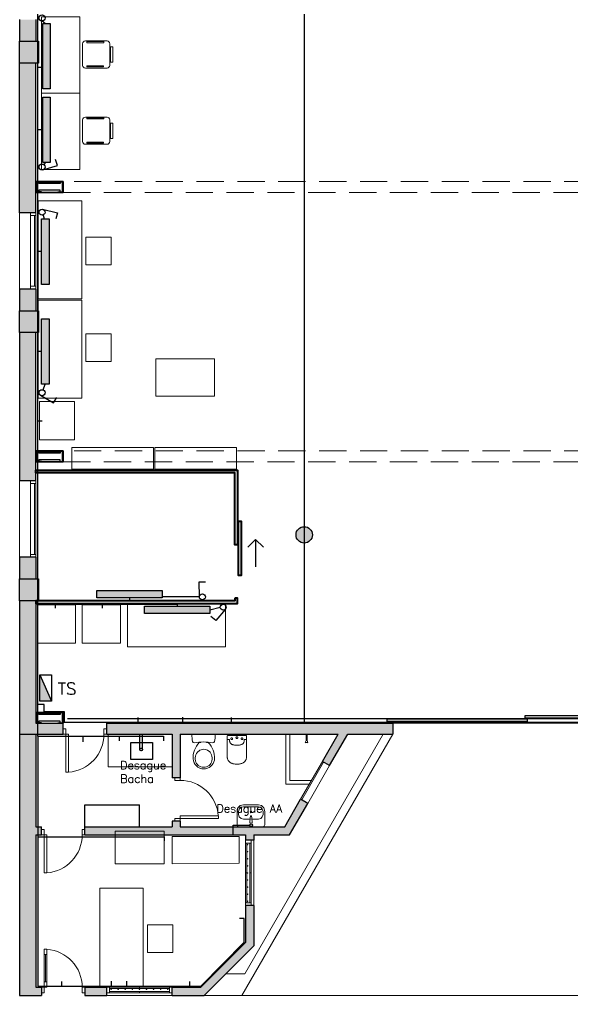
# Model space of a CAD drawing. Header units: millimetres. Extents: x 168.6 to 188.9, y 56.5 to 131.5.
# Drawn here: x 168.57 to 178.72, y 56.54 to 74.46 of the extents above; entities that cross this region are included whole.
import ezdxf

# ---------------------------------------------------------------- set-up
doc = ezdxf.new("R2010")
doc.units = ezdxf.units.MM
doc.linetypes.add('00-DTA-PLANTAS TIPO BASE$0$DASHED2', pattern=[0.375, 0.25, -0.125])
doc.linetypes.add('ACAD_ISO03W100', pattern=[30, 12, -18])
for name, color, linetype in [('000 - MUROS EXISTENTES', 6, 'Continuous'), ('000 - PORTON CORREDIZO', 2, 'Continuous'), ('INST DESAGUE CLOACAL', 244, 'Continuous'), ('Racks', 252, 'Continuous')]:
    doc.layers.add(name, color=color, linetype=linetype)
for name, color, linetype, lineweight in [('000 - PROYECCIONES EXISTENTES', 253, 'ACAD_ISO03W100', 0), ('000 ALE 01', 2, 'Continuous', 9), ('000 ALE HATCH', 253, 'Continuous', 0), ('HATCH_1', 254, 'Continuous', 0), ('INST  ELEC ILUM NUEVO', 10, 'Continuous', 30), ('Rejas nuevas', 10, 'Continuous', 40)]:
    doc.layers.add(name, color=color, linetype=linetype, lineweight=lineweight)
doc.layers.add('MOBILIARIO', color=8, linetype='Continuous', lineweight=0, true_color=0x808080)
doc.styles.get("Standard").update_dxf_attribs({"font": 'txt.shx'})

# ---------------------------------------------------------------- blocks, each defined once
blk = doc.blocks.new('Puerta 800mm')
at = {"layer": '000 ALE 01'}
for p, q in [((0, 0), (0.05, 0)), ((0.05, 0), (0.05, -0.1)), ((0.8, 0), (0.75, 0)), ((0.75, 0), (0.75, -0.1)), ((0.05, -0.1), (0, -0.1)), ((0.75, -0.1), (0.8, -0.1))]:
    blk.add_line(p, q, dxfattribs=at)
blk.add_lwpolyline([(0.05, 0), (0.05, 0.7), (0.1, 0.7), (0.1, 0)], close=True, dxfattribs=at)
blk.add_arc((0.05, 0), 0.7, 360, 85.904, dxfattribs=at)
blk = doc.blocks.new('Inodoro')
for p, q in [((0.420473, -0.047783), (0.420473, 0.209217)), ((0.420473, -0.047783), (0.420473, 0.209217)), ((0.267481, 0.065061), (0.267467, 0.077871)), ((0.267481, 0.065061), (0.267467, 0.077871)), ((0.420473, 0.002217), (0.420473, -0.204782)), ((0.420473, 0.002217), (0.420473, -0.204782)), ((0.267611, -0.060159), (0.267628, -0.077316)), ((0.267611, -0.060159), (0.267628, -0.077316))]:
    blk.add_line(p, q)
for centre, radius, start, end in [((-0.020062, 0.000186), 0.197391, 93.963589, 180.119507), ((-0.020062, 0.000186), 0.197391, 93.963589, 180.119507), ((-0.019466, -0.215326), 0.412677, 46.427375, 91.977505), ((-0.019466, -0.215326), 0.412677, 46.427375, 91.977505), ((0.290675, 0.176652), 0.028, 101.779541, 188.289491), ((0.412473, -0.407403), 0.62462, 90, 101.779541), ((0.412473, 0.209217), 0.008, 0, 90), ((-0.019487, -0.00002), 0.167464, 143.116522, 180.059385), ((-0.019487, -0.00002), 0.167464, 143.116522, 180.059385), ((-0.065281, 0.035295), 0.109643, 119.310244, 143.514819), ((-0.065281, 0.035295), 0.109643, 119.310244, 143.514819), ((-0.026041, -0.030397), 0.186146, 52.397501, 119.943791), ((-0.026041, -0.030397), 0.186146, 52.397501, 119.943791), ((-0.041999, -0.01885), 0.187771, 36.108162, 46.378791), ((-0.041999, -0.01885), 0.187771, 36.108162, 46.378791), ((0, 0), 0.143048, 0.059385, 39.924466), ((0, 0), 0.143048, 0.059385, 39.924466), ((0, 0), 0.143048, 320.194305, 0.059385), ((0, 0), 0.143048, 320.194305, 0.059385), ((-1.027446, -0.015394), 1.304038, 0.773795, 8.289491), ((-1.027446, -0.015394), 1.304038, 0.773795, 8.289491), ((-1.027446, 0.019827), 1.304038, 351.710509, 359.226205), ((-1.027446, 0.019827), 1.304038, 351.710509, 359.226205), ((0.259467, 0.077863), 0.008, 0.059385, 46.427375), ((0.259467, 0.077863), 0.008, 0.059385, 46.427375), ((0.275481, 0.065069), 0.008, 180.059385, 215.49033), ((0.275481, 0.065069), 0.008, 180.059385, 215.49033), ((0.187546, 0.002368), 0.1, 29.128699, 35.49033), ((0.187546, 0.002368), 0.1, 29.128699, 35.49033), ((-0.019487, -0.00002), 0.197964, 180.059385, 259.4315), ((-0.019487, -0.00002), 0.197964, 180.059385, 259.4315), ((-0.019487, -0.00002), 0.167464, 180.059385, 217.002249), ((-0.019487, -0.00002), 0.167464, 180.059385, 217.002249), ((-0.065207, -0.03543), 0.109643, 216.603952, 240.808527), ((-0.065207, -0.03543), 0.109643, 216.603952, 240.808527), ((-0.026104, 0.030343), 0.186146, 240.17498, 307.72127), ((-0.026104, 0.030343), 0.186146, 240.17498, 307.72127), ((-0.019912, 0.215285), 0.412677, 268.141266, 313.691396), ((-0.019912, 0.215285), 0.412677, 268.141266, 313.691396), ((-0.042038, 0.018763), 0.187771, 313.73998, 324.010609), ((-0.042038, 0.018763), 0.187771, 313.73998, 324.010609), ((0.290675, -0.172219), 0.028, 171.710509, 258.220459), ((0.290675, -0.172219), 0.028, 171.710509, 258.220459), ((0.259628, -0.077325), 0.008, 313.691396, 0.059385), ((0.259628, -0.077325), 0.008, 313.691396, 0.059385), ((0.275611, -0.06015), 0.008, 144.628441, 180.059385), ((0.275611, -0.06015), 0.008, 144.628441, 180.059385), ((0.187546, 0.002368), 0.1, 324.628441, 330.891305), ((0.187546, 0.002368), 0.1, 324.628441, 330.891305), ((-0.019708, 0.02345), 0.221042, 260.603442, 266.475246), ((-0.019708, 0.02345), 0.221042, 260.603442, 266.475246), ((0.412473, 0.411837), 0.62462, 258.220459, 270), ((0.412473, 0.411837), 0.62462, 258.220459, 270), ((0.412473, -0.204783), 0.008, 270, 0), ((0.412473, -0.204783), 0.008, 270, 0)]:
    blk.add_arc(centre, radius, start, end)
blk = doc.blocks.new('pileta')
for p, q in [((0, -0.263555), (0, 0.263555)), ((0.041289, 0.296466), (0.32951, 0.296466)), ((0.263555, 0.263555), (0.32951, 0.263555)), ((0.164755, 0.01511), (0.164755, 0.156511)), ((0.42831, 0.156511), (0.42831, -0.164755)), ((0.469465, 0.156511), (0.469465, -0.164755)), ((0.164755, -0.164755), (0.164755, -0.023345)), ((0.32951, -0.304777), (0.041289, -0.304777)), ((0.32951, -0.263555), (0.263555, -0.263555))]:
    blk.add_line(p, q)
for points in [[(0.041289, 0.296466), (0.008311, 0.288288), (0, 0.263555)], [(0.263555, 0.263555), (0.214222, 0.247066), (0.173067, 0.20591), (0.164755, 0.156511)], [(0.469465, 0.156511), (0.45311, 0.230644), (0.403644, 0.280044), (0.32951, 0.296466)], [(0.42831, 0.156511), (0.420132, 0.20591), (0.378977, 0.247066), (0.32951, 0.263555)], [(0.164755, -0.164755), (0.173067, -0.214155), (0.214222, -0.247133), (0.263555, -0.263555)], [(0.32951, -0.304777), (0.403644, -0.280044), (0.45311, -0.230644), (0.469465, -0.164755)], [(0.32951, -0.263555), (0.378977, -0.247133), (0.420132, -0.214155), (0.42831, -0.164755)], [(0, -0.263555), (0.008311, -0.288288), (0.041289, -0.304777)]]:
    blk.add_lwpolyline(points)
blk.add_circle((0.317307, -0.00411), 0.02)
for centre, radius, start, end in [((0.128207, -0.00412), 0.053412, 152.599994, 207.405779), ((0.038826, -1.299495), 1.320622, 81.852727, 88.179182), ((0.222897, -0.004115), 0.012306, 284.52616, 75.479613), ((0.038696, 1.291246), 1.320622, 271.826591, 278.153046)]:
    blk.add_arc(centre, radius, start, end)
blk = doc.blocks.new('bidet planta')
for points in [[(274090.203876, 112139.207892, 0), (274090.203864, 112139.207876, 0), (274090.203849, 112139.207853, 0), (274090.203826, 112139.207801, 0), (274090.203766, 112139.20761, 0), (274090.203707, 112139.207397, 0), (274090.203653, 112139.207149, 0), (274090.203599, 112139.20688, 0), (274090.203493, 112139.165338, 0), (274090.203357, 112139.165422, 0), (274090.20319, 112139.165455, 0), (274090.203001, 112139.16545, 0), (274090.202796, 112139.165422, 0), (274090.202585, 112139.165383, 0), (274090.202373, 112139.16535, 0), (274090.202169, 112139.165336, 0), (274090.189405, 112139.165327, 0), (274090.181358, 112139.165266, 0), (274090.173671, 112139.164492, 0), (274090.166377, 112139.162948, 0), (274090.159516, 112139.160751, 0), (274090.1531, 112139.158048, 0), (274090.147151, 112139.155003, 0), (274090.141699, 112139.151647, 0), (274090.136763, 112139.148009, 0), (274090.132349, 112139.14413, 0), (274090.12845, 112139.14011, 0), (274090.1235, 112139.133971, 0), (274090.119528, 112139.127854, 0), (274090.116399, 112139.121917, 0), (274090.11389, 112139.11635, 0), (274090.111872, 112139.111229, 0), (274090.110255, 112139.1066, 0), (274090.108923, 112139.102353, 0), (274090.107685, 112139.097974, 0), (274090.105076, 112139.08702, 0), (274090.102933, 112139.075132, 0), (274090.10124, 112139.06234, 0), (274090.100758, 112139.057845, 0), (274090.10033, 112139.053253, 0), (274090.09997, 112139.048599, 0), (274090.099711, 112139.044403, 0), (274090.099585, 112139.041767, 0), (274090.099411, 112139.036101, 0), (274090.099359, 112139.030341, 0), (274090.099403, 112139.025566, 0), (274090.099424, 112139.024479, 0), (274090.099476, 112139.022303, 0), (274090.099541, 112139.020151, 0), (274090.099619, 112139.018026, 0), (274090.099698, 112139.016185, 0), (274090.100556, 112139.00433, 0), (274090.101878, 112138.992893, 0), (274090.103795, 112138.980413, 0), (274090.106226, 112138.968467, 0), (274090.109284, 112138.957047, 0), (274090.113058, 112138.946218, 0), (274090.115695, 112138.940116, 0), (274090.118659, 112138.934307, 0), (274090.121975, 112138.92885, 0), (274090.12484, 112138.924815, 0), (274090.128326, 112138.920581, 0), (274090.132542, 112138.916261, 0), (274090.137552, 112138.912002, 0), (274090.143395, 112138.907888, 0), (274090.150076, 112138.904061, 0), (274090.157571, 112138.900673, 0), (274090.165886, 112138.897791, 0), (274090.17185, 112138.896336, 0), (274090.178147, 112138.895451, 0), (274090.184781, 112138.895278, 0), (274090.203368, 112138.895285, 0), (274090.203396, 112138.895283, 0), (274090.20349, 112138.853727, 0), (274090.203545, 112138.853459, 0), (274090.2036, 112138.853213, 0), (274090.203659, 112138.853, 0), (274090.203719, 112138.852809, 0), (274090.203741, 112138.852757, 0), (274090.203763, 112138.852725, 0), (274090.203774, 112138.852714, 0), (274090.202816, 112138.852714, 0), (274090.201808, 112138.852715, 0), (274090.200766, 112138.852716, 0), (274090.199708, 112138.852716, 0), (274090.198649, 112138.852717, 0), (274090.197607, 112138.852718, 0), (274089.885286, 112138.852924, 0), (274089.876652, 112138.853089, 0), (274089.868274, 112138.853898, 0), (274089.860133, 112138.855318, 0), (274089.849702, 112138.85805, 0), (274089.839812, 112138.861606, 0), (274089.830512, 112138.865854, 0), (274089.821838, 112138.870672, 0), (274089.813814, 112138.875949, 0), (274089.806453, 112138.881586, 0), (274089.799757, 112138.887491, 0), (274089.793845, 112138.893493, 0), (274089.788378, 112138.89991, 0), (274089.782152, 112138.908465, 0), (274089.776357, 112138.917945, 0), (274089.771063, 112138.928322, 0), (274089.766338, 112138.939542, 0), (274089.76224, 112138.951526, 0), (274089.758824, 112138.964161, 0), (274089.756086, 112138.977478, 0), (274089.753982, 112138.991486, 0), (274089.752559, 112139.006083, 0), (274089.751852, 112139.021065, 0), (274089.751847, 112139.035754, 0), (274089.752449, 112139.050061, 0), (274089.753573, 112139.063974, 0), (274089.755212, 112139.07752, 0), (274089.757422, 112139.090566, 0), (274089.760243, 112139.103041, 0), (274089.7637, 112139.114888, 0), (274089.767803, 112139.126064, 0), (274089.772551, 112139.136536, 0), (274089.777939, 112139.146293, 0), (274089.782918, 112139.153865, 0), (274089.788382, 112139.16091, 0), (274089.794304, 112139.167481, 0), (274089.800606, 112139.173569, 0), (274089.807217, 112139.179163, 0), (274089.81407, 112139.184259, 0), (274089.822525, 112139.189709, 0), (274089.831154, 112139.19444, 0), (274089.84014, 112139.19856, 0), (274089.849524, 112139.202044, 0), (274089.859339, 112139.204814, 0), (274089.870626, 112139.206947, 0), (274089.882335, 112139.208212, 0), (274089.894431, 112139.208763, 0), (274089.906875, 112139.208781, 0), (274089.917672, 112139.208534, 0), (274089.928852, 112139.208194, 0), (274089.940883, 112139.207927, 0), (274090.203545, 112139.207896, 0), (274090.203764, 112139.207896, 0), (274090.203781, 112139.207896, 0), (274090.203792, 112139.207895, 0), (274090.203816, 112139.207894, 0), (274090.203876, 112139.207892, 0)], [(274090.203555, 112138.853818, 0), (274090.204881, 112138.853821, 0), (274090.210444, 112138.853832, 0), (274090.210457, 112138.853832, 0), (274090.230267, 112138.853891, 0), (274090.250077, 112138.85398, 0), (274090.269886, 112138.854104, 0), (274090.270328, 112138.854121, 0), (274090.270768, 112138.85415, 0), (274090.271299, 112138.854213, 0), (274090.271826, 112138.854308, 0), (274090.272416, 112138.854449, 0), (274090.272494, 112138.85447, 0), (274090.272723, 112138.854537, 0), (274090.27352, 112138.854818, 0), (274090.274291, 112138.855166, 0), (274090.275031, 112138.855578, 0), (274090.275733, 112138.85605, 0), (274090.276394, 112138.85658, 0), (274090.277007, 112138.857163, 0), (274090.277568, 112138.857796, 0), (274090.278019, 112138.858393, 0), (274090.278108, 112138.858524, 0), (274090.278365, 112138.858925, 0), (274090.278603, 112138.859339, 0), (274090.278824, 112138.859769, 0), (274090.279023, 112138.860209, 0), (274090.279039, 112138.860249, 0), (274090.279162, 112138.860558, 0), (274090.279403, 112138.861273, 0), (274090.27959, 112138.862004, 0), (274090.279706, 112138.862616, 0), (274090.279782, 112138.863234, 0), (274090.279811, 112138.863802, 0), (274090.279814, 112138.864104, 0), (274090.27982, 112139.19625, 0), (274090.279777, 112139.196912, 0), (274090.279719, 112139.197536, 0), (274090.27965, 112139.198005, 0), (274090.279488, 112139.198757, 0), (274090.279265, 112139.199494, 0), (274090.279111, 112139.199913, 0), (274090.279051, 112139.200063, 0), (274090.278884, 112139.200439, 0), (274090.278707, 112139.20081, 0), (274090.278516, 112139.201167, 0), (274090.27831, 112139.201515, 0), (274090.278102, 112139.201837, 0), (274090.277646, 112139.202461, 0), (274090.277144, 112139.203048, 0), (274090.276766, 112139.203436, 0), (274090.276367, 112139.203801, 0), (274090.276175, 112139.203963, 0), (274090.275814, 112139.204248, 0), (274090.275339, 112139.204586, 0), (274090.274843, 112139.204894, 0), (274090.27433, 112139.205172, 0), (274090.273537, 112139.205531, 0), (274090.272718, 112139.20582, 0), (274090.272504, 112139.205883, 0), (274090.271822, 112139.206047, 0), (274090.271025, 112139.206175, 0), (274090.271011, 112139.206176, 0), (274090.270271, 112139.206237, 0), (274090.269527, 112139.206257, 0), (274090.268782, 112139.206258, 0), (274090.268055, 112139.206258, 0), (274090.246569, 112139.206386, 0), (274090.225084, 112139.206475, 0), (274090.203598, 112139.206529, 0)], [(274090.212809, 112139.109638, 0), (274090.212027, 112139.109985, 0), (274090.211275, 112139.110365, 0), (274090.210556, 112139.110774, 0), (274090.20987, 112139.111209, 0), (274090.209206, 112139.111677, 0), (274090.208553, 112139.112184, 0), (274090.207914, 112139.112733, 0), (274090.207294, 112139.113323, 0), (274090.206704, 112139.113943, 0), (274090.206156, 112139.114582, 0), (274090.205648, 112139.115235, 0), (274090.20518, 112139.115899, 0), (274090.204746, 112139.116585, 0), (274090.204336, 112139.117304, 0), (274090.203956, 112139.118056, 0), (274090.203609, 112139.118838, 0), (274090.203302, 112139.119637, 0), (274090.203039, 112139.120437, 0), (274090.20282, 112139.121235, 0), (274090.202642, 112139.122027, 0), (274090.202503, 112139.122827, 0), (274090.2024, 112139.123648, 0), (274090.202337, 112139.124488, 0), (274090.202315, 112139.125344, 0), (274090.202337, 112139.126199, 0), (274090.2024, 112139.127039, 0), (274090.202503, 112139.12786, 0), (274090.202642, 112139.12866, 0), (274090.20282, 112139.129452, 0), (274090.203039, 112139.13025, 0), (274090.203302, 112139.13105, 0), (274090.203609, 112139.131849, 0), (274090.203956, 112139.132631, 0), (274090.204336, 112139.133383, 0), (274090.204746, 112139.134102, 0), (274090.20518, 112139.134788, 0), (274090.205648, 112139.135452, 0), (274090.206156, 112139.136105, 0), (274090.206704, 112139.136744, 0), (274090.207294, 112139.137364, 0), (274090.207914, 112139.137954, 0), (274090.208553, 112139.138503, 0), (274090.209206, 112139.139011, 0), (274090.20987, 112139.139478, 0), (274090.210556, 112139.139913, 0), (274090.211275, 112139.140322, 0), (274090.212027, 112139.140702, 0), (274090.212809, 112139.14105, 0), (274090.213608, 112139.141357, 0), (274090.214408, 112139.141619, 0), (274090.215206, 112139.141839, 0), (274090.215998, 112139.142016, 0), (274090.216798, 112139.142155, 0), (274090.217619, 112139.142258, 0), (274090.218459, 112139.142322, 0), (274090.219315, 112139.142344, 0), (274090.22017, 112139.142322, 0), (274090.22101, 112139.142258, 0), (274090.221831, 112139.142155, 0), (274090.222631, 112139.142016, 0), (274090.223423, 112139.141839, 0), (274090.224221, 112139.141619, 0), (274090.225021, 112139.141357, 0), (274090.22582, 112139.14105, 0), (274090.226602, 112139.140702, 0), (274090.227354, 112139.140322, 0), (274090.228073, 112139.139913, 0), (274090.228759, 112139.139478, 0), (274090.229423, 112139.139011, 0), (274090.230076, 112139.138503, 0), (274090.230715, 112139.137954, 0), (274090.231335, 112139.137364, 0), (274090.231925, 112139.136744, 0), (274090.232474, 112139.136105, 0), (274090.232982, 112139.135452, 0), (274090.233449, 112139.134788, 0), (274090.233884, 112139.134102, 0), (274090.234293, 112139.133383, 0), (274090.234673, 112139.132631, 0), (274090.235021, 112139.131849, 0), (274090.235328, 112139.13105, 0), (274090.23559, 112139.13025, 0), (274090.23581, 112139.129452, 0), (274090.235987, 112139.12866, 0), (274090.236126, 112139.12786, 0), (274090.236229, 112139.127039, 0), (274090.236293, 112139.126199, 0), (274090.236315, 112139.125344, 0), (274090.236293, 112139.124488, 0), (274090.236229, 112139.123648, 0), (274090.236126, 112139.122827, 0), (274090.235987, 112139.122027, 0), (274090.23581, 112139.121235, 0), (274090.23559, 112139.120437, 0), (274090.235328, 112139.119637, 0), (274090.235021, 112139.118838, 0), (274090.234673, 112139.118056, 0), (274090.234293, 112139.117304, 0), (274090.233884, 112139.116585, 0), (274090.233449, 112139.115899, 0), (274090.232982, 112139.115235, 0), (274090.232474, 112139.114582, 0), (274090.231925, 112139.113943, 0), (274090.231335, 112139.113323, 0), (274090.230715, 112139.112733, 0), (274090.230076, 112139.112184, 0), (274090.229423, 112139.111677, 0), (274090.228759, 112139.111209, 0), (274090.228073, 112139.110774, 0), (274090.227354, 112139.110365, 0), (274090.226602, 112139.109985, 0), (274090.22582, 112139.109638, 0), (274090.225021, 112139.10933, 0), (274090.224221, 112139.109068, 0), (274090.223423, 112139.108849, 0), (274090.222631, 112139.108671, 0), (274090.221831, 112139.108532, 0), (274090.22101, 112139.108429, 0), (274090.22017, 112139.108366, 0), (274090.219315, 112139.108344, 0), (274090.218459, 112139.108366, 0), (274090.217619, 112139.108429, 0), (274090.216798, 112139.108532, 0), (274090.215998, 112139.108671, 0), (274090.215206, 112139.108849, 0), (274090.214408, 112139.109068, 0), (274090.213608, 112139.10933, 0), (274090.212809, 112139.109638, 0)], [(274090.24582, 112139.014638, 0), (274090.245021, 112139.01433, 0), (274090.244221, 112139.014068, 0), (274090.243423, 112139.013849, 0), (274090.242631, 112139.013671, 0), (274090.241831, 112139.013532, 0), (274090.24101, 112139.013429, 0), (274090.24017, 112139.013366, 0), (274090.239315, 112139.013344, 0), (274090.238459, 112139.013366, 0), (274090.237619, 112139.013429, 0), (274090.236798, 112139.013532, 0), (274090.235998, 112139.013671, 0), (274090.235206, 112139.013849, 0), (274090.234408, 112139.014068, 0), (274090.233608, 112139.01433, 0), (274090.232809, 112139.014638, 0), (274090.232027, 112139.014985, 0), (274090.231275, 112139.015365, 0), (274090.230556, 112139.015774, 0), (274090.22987, 112139.016209, 0), (274090.229206, 112139.016677, 0), (274090.228553, 112139.017184, 0), (274090.227914, 112139.017733, 0), (274090.227294, 112139.018323, 0), (274090.226704, 112139.018943, 0), (274090.226156, 112139.019582, 0), (274090.225648, 112139.020235, 0), (274090.22518, 112139.020899, 0), (274090.224746, 112139.021585, 0), (274090.224336, 112139.022304, 0), (274090.223956, 112139.023056, 0), (274090.223609, 112139.023838, 0), (274090.223302, 112139.024637, 0), (274090.223039, 112139.025437, 0), (274090.22282, 112139.026235, 0), (274090.222642, 112139.027027, 0), (274090.222503, 112139.027827, 0), (274090.2224, 112139.028648, 0), (274090.222337, 112139.029488, 0), (274090.222315, 112139.030344, 0), (274090.222337, 112139.031199, 0), (274090.2224, 112139.032039, 0), (274090.222503, 112139.03286, 0), (274090.222642, 112139.03366, 0), (274090.22282, 112139.034452, 0), (274090.223039, 112139.03525, 0), (274090.223302, 112139.03605, 0), (274090.223609, 112139.036849, 0), (274090.223956, 112139.037631, 0), (274090.224336, 112139.038383, 0), (274090.224746, 112139.039102, 0), (274090.22518, 112139.039788, 0), (274090.225648, 112139.040452, 0), (274090.226156, 112139.041105, 0), (274090.226704, 112139.041744, 0), (274090.227294, 112139.042364, 0), (274090.227914, 112139.042954, 0), (274090.228553, 112139.043503, 0), (274090.229206, 112139.044011, 0), (274090.22987, 112139.044478, 0), (274090.230556, 112139.044913, 0), (274090.231275, 112139.045322, 0), (274090.232027, 112139.045702, 0), (274090.232809, 112139.04605, 0), (274090.233608, 112139.046357, 0), (274090.234408, 112139.046619, 0), (274090.235206, 112139.046839, 0), (274090.235998, 112139.047016, 0), (274090.236798, 112139.047155, 0), (274090.237619, 112139.047258, 0), (274090.238459, 112139.047322, 0), (274090.239315, 112139.047344, 0), (274090.24017, 112139.047322, 0), (274090.24101, 112139.047258, 0), (274090.241831, 112139.047155, 0), (274090.242631, 112139.047016, 0), (274090.243423, 112139.046839, 0), (274090.244221, 112139.046619, 0), (274090.245021, 112139.046357, 0), (274090.24582, 112139.04605, 0), (274090.246602, 112139.045702, 0), (274090.247354, 112139.045322, 0), (274090.248073, 112139.044913, 0), (274090.248759, 112139.044478, 0), (274090.249423, 112139.044011, 0), (274090.250076, 112139.043503, 0), (274090.250715, 112139.042954, 0), (274090.251335, 112139.042364, 0), (274090.251925, 112139.041744, 0), (274090.252474, 112139.041105, 0), (274090.252982, 112139.040452, 0), (274090.253449, 112139.039788, 0), (274090.253884, 112139.039102, 0), (274090.254293, 112139.038383, 0), (274090.254673, 112139.037631, 0), (274090.255021, 112139.036849, 0), (274090.255328, 112139.03605, 0), (274090.25559, 112139.03525, 0), (274090.25581, 112139.034452, 0), (274090.255987, 112139.03366, 0), (274090.256126, 112139.03286, 0), (274090.256229, 112139.032039, 0), (274090.256293, 112139.031199, 0), (274090.256315, 112139.030344, 0), (274090.256293, 112139.029488, 0), (274090.256229, 112139.028648, 0), (274090.256126, 112139.027827, 0), (274090.255987, 112139.027027, 0), (274090.25581, 112139.026235, 0), (274090.25559, 112139.025437, 0), (274090.255328, 112139.024637, 0), (274090.255021, 112139.023838, 0), (274090.254673, 112139.023056, 0), (274090.254293, 112139.022304, 0), (274090.253884, 112139.021585, 0), (274090.253449, 112139.020899, 0), (274090.252982, 112139.020235, 0), (274090.252474, 112139.019582, 0), (274090.251925, 112139.018943, 0), (274090.251335, 112139.018323, 0), (274090.250715, 112139.017733, 0), (274090.250076, 112139.017184, 0), (274090.249423, 112139.016677, 0), (274090.248759, 112139.016209, 0), (274090.248073, 112139.015774, 0), (274090.247354, 112139.015365, 0), (274090.246602, 112139.014985, 0), (274090.24582, 112139.014638, 0)], [(274090.202315, 112138.935344, 0), (274090.202337, 112138.936199, 0), (274090.2024, 112138.937039, 0), (274090.202503, 112138.93786, 0), (274090.202642, 112138.93866, 0), (274090.20282, 112138.939452, 0), (274090.203039, 112138.94025, 0), (274090.203302, 112138.94105, 0), (274090.203609, 112138.941849, 0), (274090.203956, 112138.942631, 0), (274090.204336, 112138.943383, 0), (274090.204746, 112138.944102, 0), (274090.20518, 112138.944788, 0), (274090.205648, 112138.945452, 0), (274090.206156, 112138.946105, 0), (274090.206704, 112138.946744, 0), (274090.207294, 112138.947364, 0), (274090.207914, 112138.947954, 0), (274090.208553, 112138.948503, 0), (274090.209206, 112138.949011, 0), (274090.20987, 112138.949478, 0), (274090.210556, 112138.949913, 0), (274090.211275, 112138.950322, 0), (274090.212027, 112138.950702, 0), (274090.212809, 112138.95105, 0), (274090.213608, 112138.951357, 0), (274090.214408, 112138.951619, 0), (274090.215206, 112138.951839, 0), (274090.215998, 112138.952016, 0), (274090.216798, 112138.952155, 0), (274090.217619, 112138.952258, 0), (274090.218459, 112138.952322, 0), (274090.219315, 112138.952344, 0), (274090.22017, 112138.952322, 0), (274090.22101, 112138.952258, 0), (274090.221831, 112138.952155, 0), (274090.222631, 112138.952016, 0), (274090.223423, 112138.951839, 0), (274090.224221, 112138.951619, 0), (274090.225021, 112138.951357, 0), (274090.22582, 112138.95105, 0), (274090.226602, 112138.950702, 0), (274090.227354, 112138.950322, 0), (274090.228073, 112138.949913, 0), (274090.228759, 112138.949478, 0), (274090.229423, 112138.949011, 0), (274090.230076, 112138.948503, 0), (274090.230715, 112138.947954, 0), (274090.231335, 112138.947364, 0), (274090.231925, 112138.946744, 0), (274090.232474, 112138.946105, 0), (274090.232982, 112138.945452, 0), (274090.233449, 112138.944788, 0), (274090.233884, 112138.944102, 0), (274090.234293, 112138.943383, 0), (274090.234673, 112138.942631, 0), (274090.235021, 112138.941849, 0), (274090.235328, 112138.94105, 0), (274090.23559, 112138.94025, 0), (274090.23581, 112138.939452, 0), (274090.235987, 112138.93866, 0), (274090.236126, 112138.93786, 0), (274090.236229, 112138.937039, 0), (274090.236293, 112138.936199, 0), (274090.236315, 112138.935344, 0), (274090.236293, 112138.934488, 0), (274090.236229, 112138.933648, 0), (274090.236126, 112138.932827, 0), (274090.235987, 112138.932027, 0), (274090.23581, 112138.931235, 0), (274090.23559, 112138.930437, 0), (274090.235328, 112138.929637, 0), (274090.235021, 112138.928838, 0), (274090.234673, 112138.928056, 0), (274090.234293, 112138.927304, 0), (274090.233884, 112138.926585, 0), (274090.233449, 112138.925899, 0), (274090.232982, 112138.925235, 0), (274090.232474, 112138.924582, 0), (274090.231925, 112138.923943, 0), (274090.231335, 112138.923323, 0), (274090.230715, 112138.922733, 0), (274090.230076, 112138.922184, 0), (274090.229423, 112138.921677, 0), (274090.228759, 112138.921209, 0), (274090.228073, 112138.920774, 0), (274090.227354, 112138.920365, 0), (274090.226602, 112138.919985, 0), (274090.22582, 112138.919638, 0), (274090.225021, 112138.91933, 0), (274090.224221, 112138.919068, 0), (274090.223423, 112138.918849, 0), (274090.222631, 112138.918671, 0), (274090.221831, 112138.918532, 0), (274090.22101, 112138.918429, 0), (274090.22017, 112138.918366, 0), (274090.219315, 112138.918344, 0), (274090.218459, 112138.918366, 0), (274090.217619, 112138.918429, 0), (274090.216798, 112138.918532, 0), (274090.215998, 112138.918671, 0), (274090.215206, 112138.918849, 0), (274090.214408, 112138.919068, 0), (274090.213608, 112138.91933, 0), (274090.212809, 112138.919638, 0), (274090.212027, 112138.919985, 0), (274090.211275, 112138.920365, 0), (274090.210556, 112138.920774, 0), (274090.20987, 112138.921209, 0), (274090.209206, 112138.921677, 0), (274090.208553, 112138.922184, 0), (274090.207914, 112138.922733, 0), (274090.207294, 112138.923323, 0), (274090.206704, 112138.923943, 0), (274090.206156, 112138.924582, 0), (274090.205648, 112138.925235, 0), (274090.20518, 112138.925899, 0), (274090.204746, 112138.926585, 0), (274090.204336, 112138.927304, 0), (274090.203956, 112138.928056, 0), (274090.203609, 112138.928838, 0), (274090.203302, 112138.929637, 0), (274090.203039, 112138.930437, 0), (274090.20282, 112138.931235, 0), (274090.202642, 112138.932027, 0), (274090.202503, 112138.932827, 0), (274090.2024, 112138.933648, 0), (274090.202337, 112138.934488, 0), (274090.202315, 112138.935344, 0)]]:
    blk.add_polyline3d(points)

msp = doc.modelspace()

# ---------------------------------------------------------------- hatches: boundary and pattern name
at = {"layer": '000 ALE HATCH'}
h = msp.add_hatch(color=256, dxfattribs=at)
h.dxf.hatch_style = 1
h.paths.add_polyline_path([(168.57, 73.664), (168.87, 73.664), (168.87, 70.914), (168.57, 70.914)])
h.paths.add_polyline_path([(168.57, 74.064), (168.92, 74.064), (168.92, 73.664), (168.57, 73.664)])
h.paths.add_polyline_path([(168.57, 74.464), (168.87, 74.464), (168.87, 74.064), (168.57, 74.064)])
h = msp.add_hatch(color=256, dxfattribs=at)
h.dxf.hatch_style = 1
h.paths.add_polyline_path([(168.57, 69.514), (168.87, 69.514), (168.87, 69.114), (168.57, 69.114)])
h.paths.add_polyline_path([(168.57, 69.114), (168.92, 69.114), (168.92, 68.714), (168.57, 68.714)])
h.paths.add_polyline_path([(168.57, 68.714), (168.87, 68.714), (168.87, 65.989), (168.57, 65.989)])
h = msp.add_hatch(color=256, dxfattribs=at)
h.dxf.hatch_style = 1
h.paths.add_polyline_path([(168.87, 64.589), (168.72, 64.589), (168.72, 64.189), (168.87, 64.189)])
h.paths.add_polyline_path([(168.72, 64.589), (168.57, 64.589), (168.57, 64.189), (168.72, 64.189)])
h.paths.add_polyline_path([(168.72, 64.189), (168.57, 64.189), (168.57, 63.789), (168.72, 63.789)])
h.paths.add_polyline_path([(168.92, 64.189), (168.72, 64.189), (168.72, 63.789), (168.92, 63.789)])
h.paths.add_polyline_path([(168.57, 63.789), (168.57, 61.339), (168.87, 61.339), (169.37, 61.339), (169.37, 61.539), (169.27, 61.539), (168.87, 61.539), (168.87, 61.739), (168.87, 63.789)])
h = msp.add_hatch(color=256, dxfattribs=at)
h.dxf.hatch_style = 1
h.paths.add_polyline_path([(170.17, 61.539), (175.42, 61.539), (175.42, 61.339), (174.593, 61.339), (174.259, 60.76), (174.129, 60.835), (174.42, 61.339), (171.52, 61.339), (171.52, 60.539), (171.37, 60.539), (171.37, 61.339), (170.17, 61.339)])
h = msp.add_hatch(color=256, dxfattribs=at)
h.dxf.hatch_style = 1
h.paths.add_polyline_path([(168.57, 61.339), (168.87, 61.339), (168.87, 59.639), (168.97, 59.639), (168.97, 59.489), (168.87, 59.489), (168.87, 56.689), (168.97, 56.689), (168.97, 56.539), (168.57, 56.539)])
h = msp.add_hatch(color=256, dxfattribs=at)
h.dxf.hatch_style = 1
h.paths.add_polyline_path([(171.52, 59.639), (173.438, 59.639), (173.729, 60.142), (173.859, 60.067), (173.525, 59.489), (172.87, 59.489), (172.87, 59.389), (172.72, 59.389), (172.72, 59.489), (169.77, 59.489), (169.77, 59.639), (171.37, 59.639), (171.37, 59.739), (171.52, 59.739)])
h = msp.add_hatch(color=256, dxfattribs=at)
h.dxf.hatch_style = 1
h.paths.add_polyline_path([(171.897, 56.689), (172.72, 57.511), (172.72, 58.189), (172.87, 58.189), (172.87, 57.449), (171.96, 56.539), (171.37, 56.539), (171.37, 56.689)])
h = msp.add_hatch(color=256, dxfattribs=at)
h.dxf.hatch_style = 1
h.paths.add_polyline_path([(169.77, 56.689), (170.17, 56.689), (170.17, 56.539), (169.77, 56.539)])
at = {"layer": 'INST  ELEC ILUM NUEVO'}
h = msp.add_hatch(color=256, dxfattribs=at)
h.dxf.hatch_style = 1
h.paths.add_polyline_path([(169.132, 74.389), (168.997, 74.389), (168.997, 73.189), (169.132, 73.189)])
h = msp.add_hatch(color=256, dxfattribs=at)
h.dxf.hatch_style = 1
h.paths.add_polyline_path([(169.132, 73.037), (168.997, 73.037), (168.997, 71.837), (169.132, 71.837)])
h = msp.add_hatch(color=256, dxfattribs=at)
h.dxf.hatch_style = 1
h.paths.add_polyline_path([(168.975, 69.6), (169.111, 69.6), (169.111, 70.8), (168.975, 70.8)])
h = msp.add_hatch(color=256, dxfattribs=at)
h.dxf.hatch_style = 1
h.paths.add_polyline_path([(168.975, 67.767), (169.111, 67.767), (169.111, 68.967), (168.975, 68.967)])
h = msp.add_hatch(color=256, dxfattribs=at)
h.dxf.hatch_style = 1
h.paths.add_polyline_path([(173.945, 64.999, 1), (173.645, 64.999, 1)])
h = msp.add_hatch(color=256, dxfattribs=at)
h.dxf.hatch_style = 1
h.paths.add_polyline_path([(171.188, 63.844), (171.188, 63.979), (169.988, 63.979), (169.988, 63.844)])
h = msp.add_hatch(color=256, dxfattribs=at)
h.dxf.hatch_style = 1
h.paths.add_polyline_path([(172.063, 63.555), (172.063, 63.691), (170.863, 63.691), (170.863, 63.555)])
h = msp.add_hatch(color=256, dxfattribs=at)
h.dxf.hatch_style = 1
h.paths.add_polyline_path([(168.94, 62.428), (168.97, 62.363), (168.97, 61.944), (168.94, 61.944)])
h.paths.add_polyline_path([(168.97, 62.363), (169.159, 61.944), (168.97, 61.944)])

# ---------------------------------------------------------------- linework, layer by layer
at = {"layer": '000 - MUROS EXISTENTES'}
for p, q in [((168.57, 74.464), (168.57, 74.064)), ((168.87, 74.464), (168.87, 74.064)), ((168.57, 70.914), (168.57, 73.664)), ((168.87, 70.914), (168.87, 73.664)), ((168.925, 71.449), (168.925, 71.479)), ((168.925, 71.479), (169.315, 71.479)), ((169.315, 71.449), (168.925, 71.449)), ((169.315, 71.479), (169.315, 71.449)), ((169.315, 71.329), (168.925, 71.329)), ((168.925, 71.329), (168.925, 71.299)), ((169.315, 71.299), (169.315, 71.329)), ((168.87, 70.914), (168.57, 70.914)), ((168.87, 69.514), (168.57, 69.514)), ((168.57, 69.514), (168.57, 69.114)), ((168.87, 69.514), (168.87, 69.114)), ((168.57, 68.714), (168.57, 65.989)), ((168.87, 65.989), (168.87, 68.714)), ((168.925, 66.499), (168.925, 66.529)), ((168.925, 66.529), (169.315, 66.529)), ((169.315, 66.529), (169.315, 66.499)), ((169.315, 66.499), (168.925, 66.499)), ((169.315, 66.379), (168.925, 66.379)), ((168.925, 66.379), (168.925, 66.349)), ((169.315, 66.349), (169.315, 66.379)), ((168.87, 65.989), (168.57, 65.989)), ((168.87, 64.589), (168.57, 64.589)), ((168.57, 64.589), (168.57, 64.189)), ((168.87, 64.589), (168.87, 64.189)), ((168.57, 63.789), (168.57, 61.339)), ((168.87, 63.789), (168.87, 61.539)), ((168.925, 61.699), (168.925, 61.729)), ((168.925, 61.729), (169.315, 61.729)), ((168.925, 61.699), (168.925, 61.729)), ((168.925, 61.729), (169.315, 61.729)), ((169.315, 61.699), (168.925, 61.699)), ((169.315, 61.699), (168.925, 61.699)), ((169.315, 61.729), (169.315, 61.699)), ((169.315, 61.729), (169.315, 61.699)), ((169.315, 61.579), (168.925, 61.579)), ((168.925, 61.579), (168.925, 61.549)), ((169.315, 61.579), (168.925, 61.579)), ((168.925, 61.579), (168.925, 61.549)), ((169.27, 61.539), (169.37, 61.539)), ((169.27, 61.539), (169.37, 61.539)), ((169.315, 61.549), (169.315, 61.579)), ((169.315, 61.549), (169.315, 61.579)), ((169.37, 61.339), (169.37, 61.539)), ((170.17, 61.539), (175.42, 61.539)), ((170.17, 61.339), (170.17, 61.539)), ((175.42, 61.539), (175.42, 61.339)), ((168.57, 61.339), (168.87, 61.339)), ((168.57, 61.339), (168.57, 56.539)), ((168.87, 61.339), (168.87, 59.639)), ((168.87, 61.339), (169.37, 61.339)), ((170.17, 61.339), (171.37, 61.339)), ((171.37, 61.339), (171.37, 60.539)), ((171.52, 61.339), (174.42, 61.339)), ((171.52, 61.339), (171.52, 60.539)), ((174.129, 60.835), (174.42, 61.339)), ((174.259, 60.76), (174.593, 61.339)), ((174.593, 61.339), (175.42, 61.339)), ((174.259, 60.76), (174.129, 60.835)), ((171.52, 60.539), (171.37, 60.539)), ((173.438, 59.639), (173.729, 60.142)), ((173.525, 59.489), (173.859, 60.067)), ((173.859, 60.067), (173.729, 60.142)), ((171.37, 59.739), (171.37, 59.639)), ((171.52, 59.739), (171.37, 59.739)), ((171.52, 59.739), (171.52, 59.639)), ((168.87, 59.639), (168.97, 59.639)), ((168.97, 59.489), (168.97, 59.639)), ((169.77, 59.639), (171.37, 59.639)), ((169.77, 59.489), (169.77, 59.639)), ((171.52, 59.639), (173.438, 59.639)), ((168.87, 59.489), (168.87, 56.689)), ((168.87, 59.489), (168.97, 59.489)), ((169.77, 59.489), (172.72, 59.489)), ((172.72, 59.489), (172.72, 59.389)), ((172.87, 59.389), (172.72, 59.389)), ((172.87, 59.389), (172.72, 59.389)), ((172.87, 59.489), (173.525, 59.489)), ((172.87, 59.489), (172.87, 59.389)), ((172.72, 58.189), (172.72, 57.511)), ((172.87, 58.189), (172.72, 58.189)), ((172.87, 58.189), (172.72, 58.189)), ((172.87, 58.189), (172.87, 57.449)), ((171.897, 56.689), (172.72, 57.511)), ((171.96, 56.539), (172.87, 57.449)), ((168.87, 56.689), (168.97, 56.689)), ((168.97, 56.689), (168.97, 56.539)), ((169.77, 56.689), (170.17, 56.689)), ((169.77, 56.689), (169.77, 56.539)), ((170.17, 56.539), (170.17, 56.689)), ((171.37, 56.689), (171.897, 56.689)), ((171.37, 56.539), (171.37, 56.689)), ((168.57, 56.539), (168.97, 56.539)), ((169.77, 56.539), (170.17, 56.539)), ((171.37, 56.539), (171.96, 56.539))]:
    msp.add_line(p, q, dxfattribs=at)
for points in [[(168.57, 73.664), (168.57, 74.064), (168.92, 74.064), (168.92, 73.664), (168.57, 73.664)], [(169.37, 71.489), (169.37, 71.289), (168.87, 71.289), (168.87, 71.489), (169.37, 71.489)], [(168.87, 71.489), (168.87, 71.289), (169.37, 71.289), (169.37, 71.489), (168.87, 71.489)], [(168.87, 71.489), (168.87, 71.289), (169.37, 71.289), (169.37, 71.489), (168.87, 71.489)], [(168.97, 71.289), (168.97, 71.299), (168.88, 71.299), (168.88, 71.479), (168.97, 71.479), (168.97, 71.489), (168.87, 71.489), (168.87, 71.289), (168.97, 71.289)], [(169.27, 71.289), (169.27, 71.299), (169.36, 71.299), (169.36, 71.479), (169.27, 71.479), (169.27, 71.489), (169.37, 71.489), (169.37, 71.289), (169.27, 71.289)], [(168.57, 68.714), (168.57, 69.114), (168.92, 69.114), (168.92, 68.714), (168.57, 68.714)], [(169.37, 66.539), (169.37, 66.339), (168.87, 66.339), (168.87, 66.539), (169.37, 66.539)], [(168.87, 66.539), (168.87, 66.339), (169.37, 66.339), (169.37, 66.539), (168.87, 66.539)], [(168.97, 66.339), (168.97, 66.349), (168.88, 66.349), (168.88, 66.529), (168.97, 66.529), (168.97, 66.539), (168.87, 66.539), (168.87, 66.339), (168.97, 66.339)], [(169.27, 66.339), (169.27, 66.349), (169.36, 66.349), (169.36, 66.529), (169.27, 66.529), (169.27, 66.539), (169.37, 66.539), (169.37, 66.339), (169.27, 66.339)], [(168.57, 63.789), (168.57, 64.189), (168.92, 64.189), (168.92, 63.789), (168.57, 63.789)], [(168.87, 61.739), (168.87, 61.539), (169.37, 61.539), (169.37, 61.739), (168.87, 61.739)], [(168.97, 61.539), (168.97, 61.549), (168.88, 61.549), (168.88, 61.729), (168.97, 61.729), (168.97, 61.739), (168.87, 61.739), (168.87, 61.539), (168.97, 61.539)], [(168.87, 61.739), (168.87, 61.539), (169.37, 61.539), (169.37, 61.739), (168.87, 61.739)], [(168.97, 61.539), (168.97, 61.549), (168.88, 61.549), (168.88, 61.729), (168.97, 61.729), (168.97, 61.739), (168.87, 61.739), (168.87, 61.539), (168.97, 61.539)], [(169.27, 61.539), (169.27, 61.549), (169.36, 61.549), (169.36, 61.729), (169.27, 61.729), (169.27, 61.739), (169.37, 61.739), (169.37, 61.539), (169.27, 61.539)], [(169.27, 61.539), (169.27, 61.549), (169.36, 61.549), (169.36, 61.729), (169.27, 61.729), (169.27, 61.739), (169.37, 61.739), (169.37, 61.539), (169.27, 61.539)]]:
    msp.add_lwpolyline(points, dxfattribs=at)
at = {"layer": '000 - PORTON CORREDIZO', "color": 10}
for p, q in [((168.87, 66.189), (172.57, 66.189)), ((172.57, 64.815), (172.57, 66.189)), ((168.87, 66.139), (172.52, 66.139)), ((172.52, 64.815), (172.52, 66.139)), ((172.52, 63.789), (172.52, 63.837)), ((172.52, 63.837), (172.57, 63.837)), ((172.57, 63.739), (172.57, 63.837)), ((168.87, 63.789), (172.52, 63.789)), ((168.87, 63.739), (172.57, 63.739))]:
    msp.add_line(p, q, dxfattribs=at)
at = {"layer": '000 - PORTON CORREDIZO'}
msp.add_line((172.52, 64.815), (172.57, 64.815), dxfattribs=at)
at = {"layer": '000 - PORTON CORREDIZO', "color": 10}
msp.add_lwpolyline([(172.588, 64.253), (172.638, 64.253), (172.638, 65.253), (172.588, 65.253)], close=True, dxfattribs=at)
at = {"layer": '000 - PORTON CORREDIZO', "color": 253}
for points in [[(172.763, 64.77), (172.904, 64.911), (173.046, 64.77)], [(172.904, 64.911), (172.904, 64.411)]]:
    msp.add_lwpolyline(points, dxfattribs=at)
at = {"layer": '000 - PORTON CORREDIZO'}
for points in [[(177.85, 61.629), (177.85, 61.679), (180.42, 61.679), (180.42, 61.679), (180.42, 61.629), (177.85, 61.629)], [(175.32, 61.569), (175.32, 61.619), (177.89, 61.619), (177.89, 61.619), (177.89, 61.569), (175.32, 61.569)]]:
    msp.add_lwpolyline(points, dxfattribs=at)
at = {"layer": '000 - PROYECCIONES EXISTENTES', "linetype": '00-DTA-PLANTAS TIPO BASE$0$DASHED2', "ltscale": 2}
for p, q in [((188.07, 71.489), (169.37, 71.489)), ((169.37, 71.289), (188.07, 71.289)), ((188.07, 66.539), (169.37, 66.539)), ((169.37, 66.339), (188.07, 66.339))]:
    msp.add_line(p, q, dxfattribs=at)
at = {"layer": '000 - PROYECCIONES EXISTENTES'}
msp.add_line((175.42, 61.539), (185.42, 61.539), dxfattribs=at)
at = {"layer": '000 ALE 01'}
for p, q in [((168.57, 70.914), (168.57, 69.514)), ((168.77, 70.864), (168.77, 70.914)), ((168.87, 70.864), (168.77, 70.864)), ((168.77, 69.564), (168.77, 70.864)), ((168.845, 70.864), (168.845, 69.564)), ((168.87, 70.914), (168.87, 70.864)), ((168.87, 70.864), (168.87, 69.564)), ((168.87, 69.564), (168.77, 69.564)), ((168.77, 69.564), (168.77, 69.514)), ((168.87, 69.514), (168.87, 69.564)), ((168.57, 65.989), (168.57, 64.589)), ((168.77, 65.939), (168.77, 65.989)), ((168.87, 65.989), (168.87, 65.939)), ((168.87, 65.939), (168.77, 65.939)), ((168.77, 64.639), (168.77, 65.939)), ((168.845, 65.939), (168.845, 64.639)), ((168.87, 65.939), (168.87, 64.639)), ((168.87, 64.639), (168.77, 64.639)), ((168.77, 64.639), (168.77, 64.589)), ((168.87, 64.589), (168.87, 64.639)), ((172.648, 56.539), (175.42, 61.339)), ((172.706, 56.939), (175.246, 61.339)), ((174.129, 60.835), (173.729, 60.142)), ((174.15, 60.823), (173.75, 60.13)), ((173.859, 60.067), (174.259, 60.76)), ((172.72, 59.389), (172.72, 59.339)), ((172.72, 59.339), (172.82, 59.339)), ((172.72, 59.339), (172.72, 58.239)), ((172.72, 58.239), (172.72, 59.339)), ((172.82, 59.339), (172.82, 59.389)), ((172.82, 58.239), (172.82, 59.339)), ((172.87, 59.389), (172.87, 58.189)), ((172.72, 58.189), (172.72, 58.239)), ((172.72, 58.239), (172.82, 58.239)), ((172.82, 58.239), (172.82, 58.189)), ((169.02, 57.289), (169.07, 57.289)), ((169.045, 56.789), (169.045, 57.289)), ((172.36, 56.939), (172.706, 56.939)), ((168.97, 56.689), (169.02, 56.689)), ((169.02, 56.789), (169.07, 56.789)), ((169.02, 56.689), (169.02, 56.589)), ((169.77, 56.689), (169.72, 56.689)), ((169.72, 56.689), (169.72, 56.589)), ((170.17, 56.689), (170.22, 56.689)), ((170.22, 56.689), (170.22, 56.589)), ((171.32, 56.689), (170.22, 56.689)), ((170.22, 56.689), (171.32, 56.689)), ((171.37, 56.689), (171.32, 56.689)), ((171.32, 56.689), (171.32, 56.589)), ((169.02, 56.589), (168.97, 56.589)), ((169.72, 56.589), (169.77, 56.589)), ((170.22, 56.589), (170.17, 56.589)), ((171.37, 56.539), (170.17, 56.539)), ((170.22, 56.589), (171.32, 56.589)), ((171.32, 56.589), (171.37, 56.589)), ((172.648, 56.539), (171.96, 56.539))]:
    msp.add_line(p, q, dxfattribs=at)
for points in [[(172.745, 58.789), (172.72, 58.789), (172.72, 59.339), (172.745, 59.339)], [(172.795, 58.789), (172.82, 58.789), (172.82, 59.339), (172.795, 59.339)], [(172.745, 58.789), (172.72, 58.789), (172.72, 58.239), (172.745, 58.239)], [(172.795, 58.789), (172.82, 58.789), (172.82, 58.239), (172.795, 58.239)], [(169.02, 56.689), (169.02, 57.389), (169.07, 57.389), (169.07, 56.689)], [(170.77, 56.664), (170.77, 56.689), (170.22, 56.689), (170.22, 56.664)], [(170.77, 56.664), (170.77, 56.689), (171.32, 56.689), (171.32, 56.664)], [(170.77, 56.614), (170.77, 56.589), (170.22, 56.589), (170.22, 56.614)], [(170.77, 56.614), (170.77, 56.589), (171.32, 56.589), (171.32, 56.614)]]:
    msp.add_lwpolyline(points, close=True, dxfattribs=at)
for centre in [(172.757, 59.309), (172.757, 59.179), (172.757, 59.049), (172.757, 58.919), (172.757, 58.789), (172.757, 58.659), (172.757, 58.529), (172.757, 58.399), (172.757, 58.269), (170.25, 56.651), (170.38, 56.651), (170.51, 56.651), (170.64, 56.651), (170.77, 56.651), (170.9, 56.651), (171.03, 56.651), (171.16, 56.651), (171.29, 56.651)]:
    msp.add_circle(centre, 0.005, dxfattribs=at)
msp.add_arc((169.02, 56.689), 0.7, 0, 85.904, dxfattribs=at)
at = {"layer": 'HATCH_1', "color": 252, "linetype": 'ByBlock'}
msp.add_line((172.648, 56.539), (187.97, 56.539), dxfattribs=at)
at = {"layer": 'INST  ELEC ILUM NUEVO'}
for p, q in [((168.904, 61.299), (168.904, 95.611)), ((173.795, 92.679), (173.795, 61.56)), ((168.983, 74.438), (169.044, 74.389)), ((168.904, 73.591), (168.997, 73.591)), ((168.997, 72.437), (168.904, 72.437)), ((169.264, 71.782), (169.23, 71.893)), ((168.997, 71.702), (169.264, 71.782)), ((169.015, 71.799), (169.053, 71.837)), ((168.994, 70.979), (169.265, 70.913)), ((169.001, 70.873), (169.021, 70.8)), ((169.265, 70.913), (169.237, 70.8)), ((168.975, 70.2), (168.904, 70.2)), ((168.975, 68.367), (168.904, 68.367)), ((169.003, 67.661), (169.043, 67.767)), ((168.954, 67.563), (169.195, 67.424)), ((169.195, 67.424), (169.253, 67.524)), ((168.904, 67.093), (168.988, 67.093)), ((171.868, 64.136), (171.984, 64.138)), ((171.872, 63.858), (171.868, 64.136)), ((170.588, 63.844), (170.588, 63.773)), ((171.872, 63.861), (171.188, 63.861)), ((168.904, 63.728), (171.463, 63.728)), ((169.221, 63.728), (169.221, 63.652)), ((170.085, 63.728), (170.085, 63.652)), ((171.463, 63.728), (171.463, 63.691)), ((172.063, 63.623), (172.253, 63.67)), ((172.351, 63.636), (172.171, 63.424)), ((172.171, 63.424), (172.083, 63.498)), ((168.94, 62.428), (169.159, 61.944)), ((169.024, 61.885), (168.904, 61.885)), ((169.024, 61.756), (169.024, 61.885)), ((169.024, 61.756), (169.386, 61.756)), ((169.386, 61.756), (169.386, 61.56)), ((169.386, 61.56), (188.044, 61.56)), ((170.749, 61.56), (170.749, 61.644)), ((171.57, 61.56), (171.57, 61.65)), ((172.459, 61.56), (172.459, 61.646)), ((168.904, 61.299), (171.213, 61.299)), ((168.904, 61.299), (168.904, 56.709)), ((169.732, 61.299), (169.732, 61.2)), ((170.398, 61.299), (170.398, 61.213)), ((171.213, 61.299), (171.213, 61.213)), ((168.904, 59.453), (171.225, 59.453)), ((171.225, 59.453), (171.225, 59.38)), ((172.692, 57.95), (172.606, 57.95)), ((172.692, 57.515), (172.692, 57.95)), ((171.898, 56.709), (172.692, 57.515)), ((168.904, 56.709), (170.255, 56.708)), ((169.347, 56.709), (169.347, 56.796)), ((170.255, 56.709), (170.255, 56.8)), ((170.255, 56.709), (171.898, 56.709)), ((170.538, 56.709), (170.538, 56.8)), ((171.698, 56.709), (171.698, 56.796))]:
    msp.add_line(p, q, dxfattribs=at)
for points in [[(169.132, 74.389), (169.132, 73.189), (168.997, 73.189), (168.997, 74.389)], [(169.132, 73.037), (169.132, 71.837), (168.997, 71.837), (168.997, 73.037)], [(168.975, 69.6), (168.975, 70.8), (169.111, 70.8), (169.111, 69.6)], [(168.975, 67.767), (168.975, 68.967), (169.111, 68.967), (169.111, 67.767)], [(171.188, 63.844), (169.988, 63.844), (169.988, 63.979), (171.188, 63.979)], [(172.063, 63.555), (170.863, 63.555), (170.863, 63.691), (172.063, 63.691)], [(169.159, 62.428), (169.159, 61.944), (168.94, 61.944), (168.94, 62.428)]]:
    msp.add_lwpolyline(points, close=True, dxfattribs=at)
for centre, radius in [((168.983, 74.492), 0.0548), ((168.983, 71.755), 0.0548), ((168.983, 70.925), 0.0548), ((168.983, 67.61), 0.0548), ((173.795, 64.999), 0.15), ((171.926, 63.86), 0.0548), ((172.308, 63.67), 0.0548)]:
    msp.add_circle(centre, radius, dxfattribs=at)
at = {"layer": 'INST DESAGUE CLOACAL'}
for p, q in [((170.779, 61.057), (170.779, 61.339)), ((170.829, 61.057), (170.829, 61.339)), ((170.766, 61.204), (170.766, 61.204)), ((172.491, 59.476), (172.491, 59.666)), ((172.491, 59.666), (172.796, 59.666))]:
    msp.add_line(p, q, dxfattribs=at)
msp.add_lwpolyline([(170.611, 61.188), (171.011, 61.188), (171.011, 60.871), (170.611, 60.871)], close=True, dxfattribs=at)
for centre, radius in [((170.804, 61.057), 0.025), ((172.821, 59.666), 0.0242)]:
    msp.add_circle(centre, radius, dxfattribs=at)
at = {"layer": 'MOBILIARIO', "color": 10}
for p, q in [((170.176, 74.07), (169.778, 74.07)), ((169.728, 74.02), (169.728, 73.622)), ((170.226, 73.622), (170.226, 74.02)), ((169.778, 73.572), (170.176, 73.572)), ((169.728, 72.62), (169.728, 72.222)), ((170.176, 72.67), (169.778, 72.67)), ((170.226, 72.222), (170.226, 72.62)), ((169.778, 72.172), (170.176, 72.172)), ((169.576, 67.447), (169.576, 66.747)), ((170.197, 60.739), (170.197, 61.339)), ((170.197, 60.739), (171.37, 60.739))]:
    msp.add_line(p, q, dxfattribs=at)
at = {"layer": 'MOBILIARIO'}
for p, q in [((168.936, 66.747), (168.936, 67.447)), ((168.936, 67.447), (169.576, 67.447)), ((169.576, 66.747), (168.936, 66.747)), ((173.459, 60.419), (173.459, 61.339)), ((173.529, 60.489), (173.529, 61.339)), ((173.829, 61.339), (173.829, 61.219)), ((173.849, 61.219), (173.849, 61.339)), ((173.829, 61.219), (173.814, 61.185)), ((173.814, 61.185), (173.864, 61.185)), ((173.827, 61.185), (173.817, 61.176)), ((173.829, 61.219), (173.849, 61.219)), ((173.849, 61.219), (173.864, 61.185)), ((173.851, 61.185), (173.86, 61.176)), ((173.888, 60.419), (173.459, 60.419)), ((173.929, 60.489), (173.529, 60.489))]:
    msp.add_line(p, q, dxfattribs=at)
at = {"layer": 'MOBILIARIO', "color": 10}
for points in [[(169.675, 73.11), (168.975, 73.11), (168.975, 74.51), (169.675, 74.51)], [(170.115, 74.038), (170.115, 74.059), (169.806, 74.059), (169.806, 74.038)], [(170.28, 73.68), (170.28, 73.96), (170.238, 73.96), (170.238, 73.68)], [(170.112, 73.592), (170.112, 73.611), (169.806, 73.611), (169.806, 73.592)], [(169.675, 71.71), (168.975, 71.71), (168.975, 73.11), (169.675, 73.11)], [(170.115, 72.638), (170.115, 72.659), (169.806, 72.659), (169.806, 72.638)], [(170.28, 72.28), (170.28, 72.56), (170.238, 72.56), (170.238, 72.28)], [(170.112, 72.192), (170.112, 72.211), (169.806, 72.211), (169.806, 72.192)], [(169.712, 71.136), (169.712, 69.336), (168.912, 69.336), (168.912, 71.136)], [(170.251, 69.958), (170.251, 70.464), (169.787, 70.464), (169.787, 69.958)], [(169.712, 67.51), (169.712, 69.31), (168.912, 69.31), (168.912, 67.51)], [(170.251, 68.688), (170.251, 68.182), (169.787, 68.182), (169.787, 68.688)], [(171.029, 66.606), (171.029, 66.206), (169.529, 66.206), (169.529, 66.606)], [(172.555, 66.606), (172.555, 66.206), (171.055, 66.206), (171.055, 66.606)], [(168.9, 63.712), (169.6, 63.712), (169.6, 63.012), (168.9, 63.012)], [(169.721, 63.712), (170.421, 63.712), (170.421, 63.012), (169.721, 63.012)], [(170.552, 63.741), (172.352, 63.741), (172.352, 62.941), (170.552, 62.941)], [(170.611, 61.188), (171.011, 61.188), (171.011, 60.871), (170.611, 60.871)], [(171.225, 58.955), (170.325, 58.955), (170.325, 59.555), (171.225, 59.555)], [(172.604, 58.966), (171.372, 58.955), (171.369, 59.46), (172.604, 59.46)], [(170.842, 58.508), (170.842, 56.708), (170.042, 56.708), (170.042, 58.508)], [(171.382, 57.33), (171.382, 57.836), (170.917, 57.836), (170.917, 57.33)]]:
    msp.add_lwpolyline(points, close=True, dxfattribs=at)
at = {"layer": 'MOBILIARIO'}
msp.add_lwpolyline([(171.07, 68.23), (172.149, 68.23), (172.149, 67.548), (171.07, 67.548)], close=True, dxfattribs=at)
at = {"layer": 'MOBILIARIO', "color": 10}
msp.add_circle((170.804, 61.057), 0.025, dxfattribs=at)
for centre, start, end in [((169.778, 74.02), 90, 180), ((170.176, 74.02), 0, 90), ((169.778, 73.622), 180, 270), ((170.176, 73.622), 270, 0), ((169.778, 72.62), 90, 180), ((170.176, 72.62), 0, 90), ((169.778, 72.222), 180, 270), ((170.176, 72.222), 270, 0)]:
    msp.add_arc(centre, 0.05, start, end, dxfattribs=at)
at = {"layer": 'Racks'}
msp.add_line((169.453, 61.626), (188.08, 61.626), dxfattribs=at)
at = {"layer": 'Racks', "color": 10}
for p, q in [((169.77, 59.639), (169.77, 60.039)), ((169.77, 60.039), (170.77, 60.039)), ((170.77, 59.639), (170.77, 60.039))]:
    msp.add_line(p, q, dxfattribs=at)
at = {"layer": 'Rejas nuevas'}
for points in [[(168.87, 66.139), (168.87, 66.189), (172.57, 66.189), (172.57, 64.815), (172.52, 64.815), (172.52, 66.139), (168.87, 66.139)], [(172.52, 63.837), (172.52, 63.789), (171.87, 63.789), (168.87, 63.789), (168.87, 63.739), (172.57, 63.739), (172.57, 63.837), (172.52, 63.837)]]:
    msp.add_lwpolyline(points, dxfattribs=at)
msp.add_lwpolyline([(172.588, 65.253), (172.638, 65.253), (172.638, 64.253), (172.588, 64.253)], close=True, dxfattribs=at)

# ---------------------------------------------------------------- block references
at = {"layer": '000 ALE 01', "xscale": -1}
for p, rotation in [((169.37, 61.339), 180), ((171.52, 59.739), 270), ((168.97, 59.489), 180)]:
    msp.add_blockref('Puerta 800mm', p, dxfattribs=dict(at, rotation=rotation))
at = {"layer": 'MOBILIARIO', "rotation": 90}
for name, p in [('Inodoro', (171.951, 60.918)), ('bidet planta', (112311.59, -274028.965))]:
    msp.add_blockref(name, p, dxfattribs=at)
at = {"layer": 'MOBILIARIO', "xscale": 0.852618, "yscale": 0.852618, "zscale": 0.852618, "rotation": 90}
msp.add_blockref('pileta', (172.815, 59.639), dxfattribs=at)

# ---------------------------------------------------------------- texts
at = {"layer": 'INST  ELEC ILUM NUEVO', "insert": (169.442, 62.174), "char_height": 0.22, "attachment_point": 5}
msp.add_mtext_dynamic_manual_height_columns('TS', width=1.14432, gutter_width=12.5, heights=[0.967], dxfattribs=at)
at = {"layer": 'INST DESAGUE CLOACAL', "char_height": 0.15, "attachment_point": 1}
for s, insert in [('Desague \\PBacha', (170.418, 60.845)), ('Desague AA', (172.186, 60.047))]:
    msp.add_mtext_dynamic_manual_height_columns(s, width=2.04891, gutter_width=12.5, heights=[0], dxfattribs=dict(at, insert=insert))

doc.saveas('drawing.dxf')
